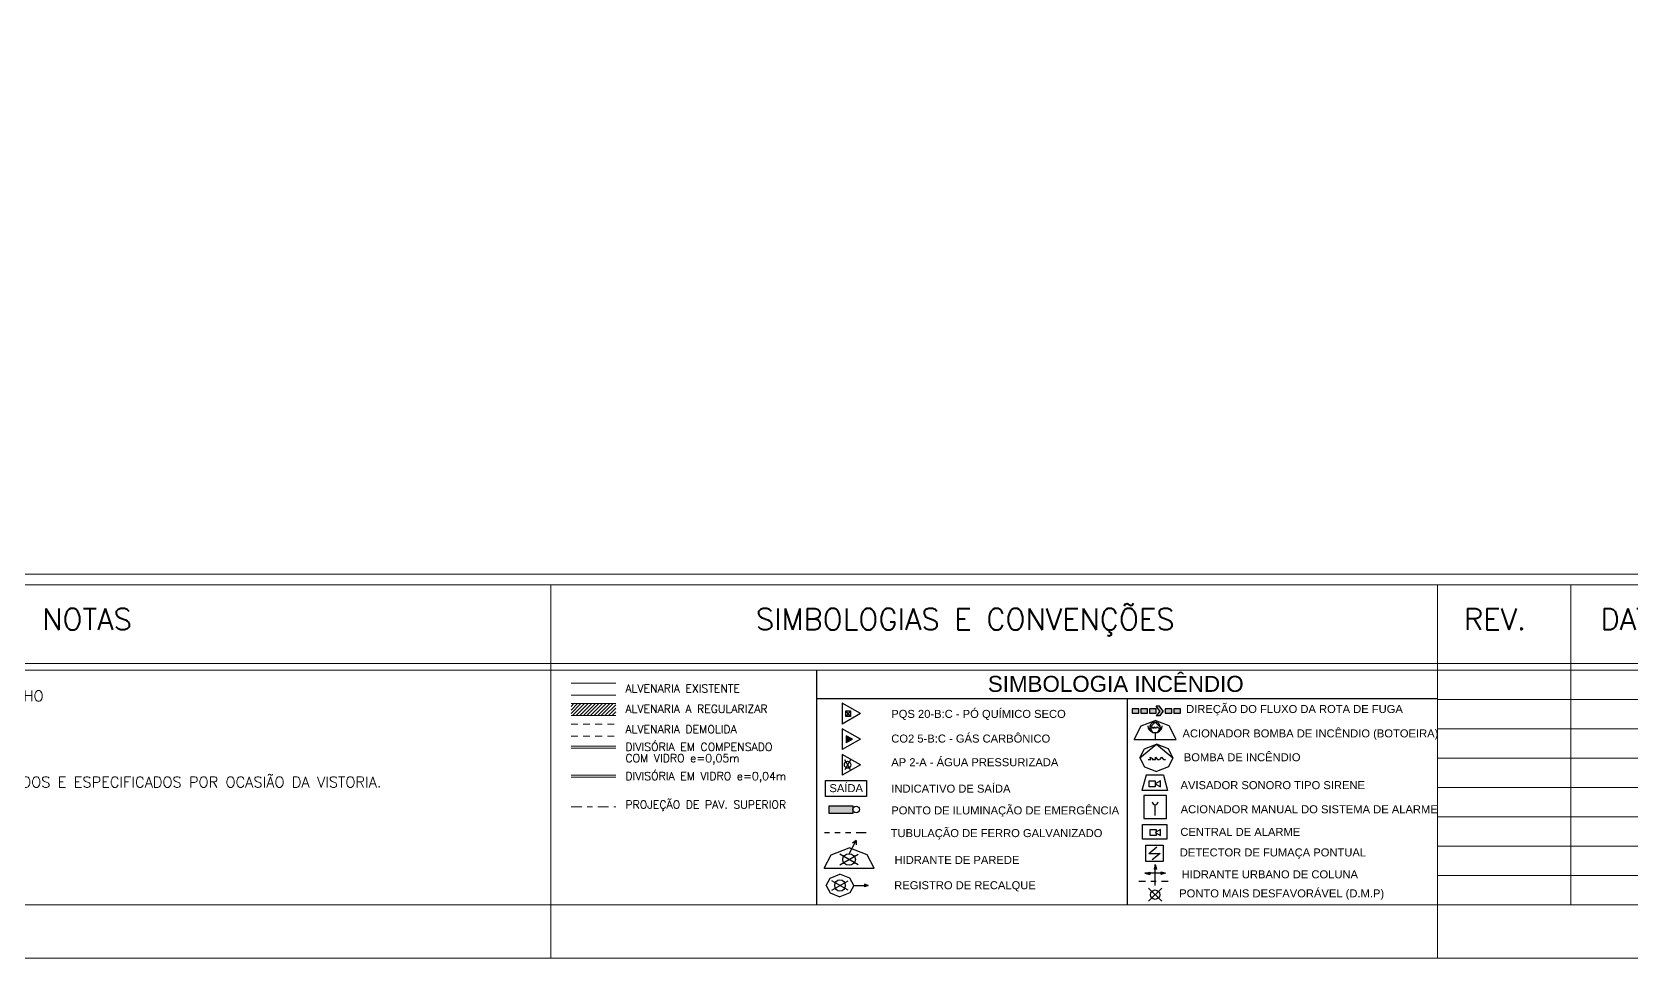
# Model space of a CAD drawing. Header units: millimetres. Extents: x 521 to 1055, y 261 to 520.
# Drawn here: x 824.63 to 854.61, y 435.88 to 453.25 of the extents above; entities that cross this region are included whole.
import ezdxf

# ---------------------------------------------------------------- set-up
doc = ezdxf.new("R2010")
doc.units = ezdxf.units.MM
for name, pattern in [('BORDER', [44.45, 12.7, -6.35, 12.7, -6.35, 0, -6.35]), ('CONTINU', [0]), ('DASHDOT', [1, 0.5, -0.25, 0, -0.25]), ('DIVIDE2', [15.875, 6.35, -3.175, 0, -3.175, 0, -3.175]), ('HIDDEN', [9.525, 6.35, -3.175])]:
    doc.linetypes.add(name, pattern=pattern)
doc.layers.add('0.1', color=8, linetype='Continuous', lineweight=13)
doc.layers.add('ppci', color=8, linetype='Continuous')
doc.styles.add('80X50', font='romans.shx')
doc.styles.add('ARCHISTUDIOPADRÃO', font='arial.ttf', dxfattribs={"height": 0.02})
doc.styles.add('ROMANS', font='romans')
doc.styles.add('STYLE1', font='sanss___.ttf')

msp = doc.modelspace()

# ---------------------------------------------------------------- hatches: boundary and pattern name
at = {"layer": '0.1'}
h = msp.add_hatch(dxfattribs=at)
h.set_pattern_fill('ANSI31', color=8, scale=0.015, style=0)
h.set_pattern_definition([(45, (411.37212, 110.321237), (-0.0336759605, 0.0336759605), [])])
h.paths.add_polyline_path([(835.57407, 440.65428), (834.73343, 440.65428), (834.73343, 440.42928), (835.57407, 440.42928)])
at = {"layer": 'ppci', "linetype": 'Continuous'}
h = msp.add_hatch(color=10, dxfattribs=at)
h.paths.add_polyline_path([(845.37758, 440.47656), (845.37758, 440.55586), (845.25412, 440.55586), (845.25412, 440.47656)])
h.paths.add_polyline_path([(845.41605, 440.55586), (845.41605, 440.47656), (845.5395, 440.47656), (845.5395, 440.55586)])
h.paths.add_polyline_path([(845.57798, 440.47656), (845.70143, 440.47656), (845.70143, 440.55586), (845.57798, 440.55586)])
h.paths.add_polyline_path([(845.76831, 440.60743), (845.70324, 440.60743), (845.77207, 440.51621), (845.70324, 440.425), (845.76831, 440.425), (845.83714, 440.51621)])
h.paths.add_polyline_path([(845.87228, 440.55586), (845.87228, 440.47656), (845.99573, 440.47656), (845.99573, 440.55586)])
h.paths.add_polyline_path([(846.15766, 440.55586), (846.03421, 440.55586), (846.03421, 440.47656), (846.15766, 440.47656)])
at = {"layer": 'ppci'}
for points in [[(840.0074, 439.98772), (839.89465, 440.05282), (839.89465, 439.92263)], [(840.01939, 438.59769), (840.01939, 438.74019), (839.57086, 438.74019), (839.57086, 438.59769)]]:
    msp.add_hatch(color=10, dxfattribs=at).paths.add_polyline_path(points)
h = msp.add_hatch(color=10, dxfattribs=at)
h.paths.add_polyline_path([(845.58292, 437.47361), (845.58292, 437.49632), (845.49275, 437.47361)])
h.paths.add_polyline_path([(845.49275, 437.47361), (845.58292, 437.45091), (845.58292, 437.47361)])
h = msp.add_hatch(color=10, dxfattribs=at)
h.paths.add_polyline_path([(845.68641, 437.55052), (845.70911, 437.55052), (845.68641, 437.64069)])
h.paths.add_polyline_path([(845.68641, 437.64069), (845.6637, 437.55052), (845.68641, 437.55052)])
h = msp.add_hatch(color=10, dxfattribs=at)
h.paths.add_polyline_path([(845.78989, 437.47361), (845.78989, 437.49632), (845.88006, 437.47361)])
h.paths.add_polyline_path([(845.88006, 437.47361), (845.78989, 437.45091), (845.78989, 437.47361)])
at = {"layer": 'ppci', "linetype": 'Continuous'}
h = msp.add_hatch(color=10, dxfattribs=at)
h.paths.add_polyline_path([(840.30645, 437.24419), (840.23545, 437.27013), (840.23545, 437.24419)])
h.paths.add_polyline_path([(840.30645, 437.24419), (840.23545, 437.24419), (840.23545, 437.21826)])

# ---------------------------------------------------------------- linework, layer by layer
at = {"layer": '0.1', "color": 8}
for p, q in [((834.35668, 442.88495), (834.35668, 435.88495)), ((850.97668, 442.88495), (850.97668, 435.88495)), ((853.47668, 442.88495), (853.47668, 436.88495)), ((817.73668, 441.40495), (867.59668, 441.40495)), ((817.73668, 441.28495), (867.59668, 441.28495)), ((834.73343, 441.03696), (835.57407, 441.03696)), ((834.73343, 440.81196), (835.57407, 440.81196)), ((850.97668, 440.73495), (867.59668, 440.73495)), ((834.73343, 440.65428), (835.57407, 440.65428)), ((834.73343, 440.42928), (835.57407, 440.42928)), ((850.97668, 440.18495), (900.73668, 440.18495)), ((850.97668, 439.63495), (867.59668, 439.63495)), ((850.97668, 439.08495), (900.73668, 439.08495)), ((850.97668, 438.53495), (867.59668, 438.53495)), ((850.97668, 437.98495), (900.73668, 437.98495)), ((850.97668, 437.43495), (867.59668, 437.43495))]:
    msp.add_line(p, q, dxfattribs=at)
at = {"layer": '0.1', "color": 8, "linetype": 'CONTINU', "lineweight": -2}
for p, q in [((839.34005, 436.88495), (839.34005, 441.28495)), ((850.97668, 440.74281), (839.34005, 440.74281)), ((845.15837, 440.74281), (845.15837, 436.88495))]:
    msp.add_line(p, q, dxfattribs=at)
at = {"layer": '0.1', "color": 8, "linetype": 'HIDDEN', "ltscale": 0.02}
for p, q in [((834.73343, 440.27159), (835.57407, 440.27159)), ((834.73343, 440.04659), (835.57407, 440.04659))]:
    msp.add_line(p, q, dxfattribs=at)
at = {"layer": '0.1', "color": 8, "linetype": 'Continuous', "ltscale": 0.02}
for p, q in [((834.73343, 439.85892), (835.57407, 439.85892)), ((834.73343, 439.82142), (835.57407, 439.82142)), ((834.73343, 439.31102), (835.57407, 439.31102)), ((834.73343, 439.27352), (835.57407, 439.27352))]:
    msp.add_line(p, q, dxfattribs=at)
at = {"layer": '0.1', "color": 8, "linetype": 'DASHDOT', "ltscale": 0.4}
msp.add_line((834.73343, 438.72017), (835.57407, 438.72017), dxfattribs=at)
at = {"layer": '0.1', "color": 8}
for points in [[(917.35668, 519.88495), (791.15229, 519.88495), (791.15229, 435.88495), (917.35668, 435.88495)], [(793.65229, 436.88495), (793.65229, 518.88495), (916.35668, 518.88495), (916.35668, 436.88495)]]:
    msp.add_lwpolyline(points, close=True, dxfattribs=at)
msp.add_lwpolyline([(900.53668, 517.68495, 0.41421356), (899.53668, 518.68495), (794.85229, 518.68495, 0.41421356), (793.85229, 517.68495), (793.85229, 444.08495, 0.41421356), (794.85229, 443.08495), (899.53668, 443.08495, 0.41421356), (900.53668, 444.08495)], format="xyb", close=True, dxfattribs=at)
msp.add_lwpolyline([(793.65229, 442.88495), (916.35668, 442.88495)], dxfattribs=at)
at = {"layer": 'ppci', "color": 10, "linetype": 'Continuous'}
for p, q in [((839.81965, 440.66226), (839.81965, 440.27226)), ((840.1574, 440.46726), (839.81965, 440.66226)), ((840.1574, 440.46726), (839.81965, 440.27226)), ((845.77207, 440.51621), (845.70324, 440.60743)), ((845.76831, 440.60743), (845.70324, 440.60743)), ((845.77207, 440.51621), (845.70324, 440.425)), ((845.76831, 440.425), (845.70324, 440.425)), ((845.83714, 440.51621), (845.76831, 440.60743)), ((845.83714, 440.51621), (845.76831, 440.425)), ((839.81965, 440.18272), (839.81965, 439.79272)), ((840.1574, 439.98772), (839.81965, 440.18272)), ((845.28989, 439.98458), (845.42058, 440.23554)), ((845.42058, 440.23554), (845.68316, 440.33771)), ((845.94574, 440.23554), (845.68316, 440.33771)), ((846.07643, 439.98458), (845.94574, 440.23554)), ((840.1574, 439.98772), (839.81965, 439.79272)), ((839.89465, 440.05282), (839.89465, 439.92263)), ((840.0074, 439.98772), (839.89465, 440.05282)), ((840.0074, 439.98772), (839.89465, 439.92263)), ((845.28989, 439.98458), (846.07643, 439.98458)), ((845.39589, 439.63896), (845.48284, 439.80592)), ((845.48284, 439.80592), (845.70742, 439.89331)), ((845.932, 439.80592), (845.70742, 439.89331)), ((846.01895, 439.63896), (845.932, 439.80592)), ((839.81965, 439.70318), (839.81965, 439.31318)), ((840.1574, 439.50818), (839.81965, 439.70318)), ((840.1574, 439.50818), (839.81965, 439.31318)), ((845.39589, 439.63896), (845.48284, 439.472)), ((846.01895, 439.63896), (845.932, 439.472)), ((845.5172, 439.31183), (845.43692, 439.02795)), ((845.48284, 439.472), (845.70742, 439.38461)), ((845.83832, 439.31183), (845.5172, 439.31183)), ((845.932, 439.472), (845.70742, 439.38461)), ((845.83832, 439.31183), (845.9186, 439.02795)), ((845.9186, 439.02795), (845.43692, 439.02795)), ((845.68541, 438.55853), (845.68541, 438.7589)), ((839.94615, 437.84058), (840.07909, 438.09024)), ((840.07909, 438.09024), (840.00992, 438.04011)), ((840.07909, 438.09024), (840.0761, 438.00487)), ((839.47788, 437.5714), (839.60857, 437.82236)), ((839.60857, 437.82236), (839.94615, 437.95372)), ((839.77568, 437.63431), (840.11674, 437.83122)), ((840.11624, 437.63453), (839.77578, 437.83109)), ((840.28373, 437.82236), (839.94615, 437.95372)), ((840.41442, 437.5714), (840.28373, 437.82236)), ((845.56695, 437.84623), (845.71581, 437.96816)), ((845.56695, 437.84623), (845.77804, 437.84623)), ((845.77804, 437.84623), (845.62918, 437.72431)), ((839.47788, 437.5714), (840.41442, 437.5714)), ((839.58953, 437.38231), (839.77532, 437.45461)), ((839.96112, 437.38231), (839.77532, 437.45461)), ((839.5176, 437.24419), (839.58953, 437.38231)), ((839.5176, 437.24419), (839.58953, 437.10607)), ((839.58953, 437.10607), (839.77532, 437.03378)), ((839.62014, 437.15462), (839.9305, 437.33381)), ((839.93005, 437.15482), (839.62022, 437.3337)), ((839.96112, 437.10607), (839.77532, 437.03378)), ((840.03305, 437.24419), (839.96112, 437.38231)), ((840.03305, 437.24419), (839.96112, 437.10607)), ((840.03305, 437.24419), (840.30645, 437.24419)), ((840.30645, 437.24419), (840.23545, 437.27013)), ((840.23545, 437.27013), (840.23545, 437.21826)), ((840.30645, 437.24419), (840.23545, 437.21826))]:
    msp.add_line(p, q, dxfattribs=at)
at = {"layer": 'ppci', "color": 10}
for p, q in [((839.97106, 440.52064), (839.88659, 440.41389)), ((839.97106, 440.41389), (839.88659, 440.52064)), ((845.68316, 440.30716), (845.58313, 440.20713)), ((845.58313, 440.20713), (845.64149, 440.10709)), ((845.61139, 440.19979), (845.63433, 440.19979)), ((845.63433, 440.19979), (845.62954, 440.21896)), ((845.62954, 440.21896), (845.64739, 440.20835)), ((845.72483, 440.10709), (845.64149, 440.10709)), ((845.64739, 440.20835), (845.64425, 440.19979)), ((845.64425, 440.19979), (845.67227, 440.19979)), ((845.67227, 440.19979), (845.67227, 440.21896)), ((845.67227, 440.21896), (845.6895, 440.19979)), ((845.7832, 440.20713), (845.68316, 440.30716)), ((845.68316, 440.10709), (845.68316, 439.98458)), ((845.6895, 440.19979), (845.7072, 440.19979)), ((845.72443, 440.21896), (845.7072, 440.19979)), ((845.72443, 440.21896), (845.74166, 440.19979)), ((845.7832, 440.20713), (845.72483, 440.10709)), ((845.74166, 440.19979), (845.75915, 440.19979)), ((845.39589, 439.63896), (845.70742, 439.89331)), ((845.70742, 439.89331), (846.01895, 439.63896)), ((839.97327, 439.41348), (839.86388, 439.60295)), ((839.97315, 439.60267), (839.86395, 439.41353)), ((845.55303, 439.60719), (845.60401, 439.60719)), ((845.59335, 439.64978), (845.63302, 439.62621)), ((845.60401, 439.60719), (845.59335, 439.64978)), ((845.63302, 439.62621), (845.62605, 439.60719)), ((845.62605, 439.60719), (845.6883, 439.60719)), ((845.6883, 439.60719), (845.6883, 439.64978)), ((845.6883, 439.64978), (845.72659, 439.60719)), ((845.72659, 439.60719), (845.76594, 439.60719)), ((845.80423, 439.64978), (845.76594, 439.60719)), ((845.80423, 439.64978), (845.84252, 439.60719)), ((845.84252, 439.60719), (845.88138, 439.60719)), ((845.7848, 439.20907), (845.68351, 439.15271)), ((845.7848, 439.09636), (845.7848, 439.20907)), ((845.68351, 439.15271), (845.7848, 439.09636)), ((845.7846, 438.29651), (845.68331, 438.24015)), ((845.7846, 438.1838), (845.7846, 438.29651)), ((845.68331, 438.24015), (845.7846, 438.1838)), ((845.49275, 437.47361), (845.58292, 437.49632)), ((845.88006, 437.47361), (845.49275, 437.47361)), ((845.49275, 437.47361), (845.58292, 437.45091)), ((845.58292, 437.49632), (845.58292, 437.45091)), ((845.68641, 437.64069), (845.6637, 437.55052)), ((845.70911, 437.55052), (845.6637, 437.55052)), ((845.68641, 437.24252), (845.68641, 437.64069)), ((845.68641, 437.64069), (845.70911, 437.55052)), ((845.88006, 437.47361), (845.78989, 437.49632)), ((845.78989, 437.49632), (845.78989, 437.45091)), ((845.88006, 437.47361), (845.78989, 437.45091)), ((845.80717, 436.94873), (845.55909, 437.19681)), ((845.55909, 436.94873), (845.80717, 437.19681))]:
    msp.add_line(p, q, dxfattribs=at)
at = {"layer": 'ppci', "color": 12, "linetype": 'DIVIDE2', "ltscale": 0.03}
msp.add_line((840.26726, 438.23117), (839.48633, 438.23117), dxfattribs=at)
at = {"layer": 'ppci', "color": 10, "linetype": 'DASHDOT', "ltscale": 0.25}
msp.add_line((845.38101, 437.32711), (845.99181, 437.32711), dxfattribs=at)
at = {"layer": 'ppci', "color": 10}
for points in [[(839.88659, 440.52064), (839.97106, 440.52064), (839.97106, 440.41389), (839.88659, 440.41389)], [(845.57072, 439.20907), (845.68351, 439.20907), (845.68351, 439.09636), (845.57072, 439.09636)], [(839.57086, 438.59769), (839.57086, 438.74019), (840.01939, 438.74019), (840.01939, 438.59769)]]:
    msp.add_lwpolyline(points, close=True, dxfattribs=at)
at = {"layer": 'ppci', "color": 10, "linetype": 'Continuous'}
for points in [[(845.37758, 440.55586), (845.25412, 440.55586), (845.25412, 440.47656), (845.37758, 440.47656)], [(845.5395, 440.55586), (845.41605, 440.55586), (845.41605, 440.47656), (845.5395, 440.47656)], [(845.70143, 440.55586), (845.57798, 440.55586), (845.57798, 440.47656), (845.70143, 440.47656)], [(845.99573, 440.55586), (845.87228, 440.55586), (845.87228, 440.47656), (845.99573, 440.47656)], [(846.15766, 440.55586), (846.03421, 440.55586), (846.03421, 440.47656), (846.15766, 440.47656)], [(839.50489, 439.21082), (840.27371, 439.21082), (840.27371, 438.9129), (839.50489, 438.9129)], [(845.47195, 438.50261), (845.89888, 438.50261), (845.89888, 438.92954), (845.47195, 438.92954)], [(845.4503, 438.38885), (845.90507, 438.38885), (845.90507, 438.11251), (845.4503, 438.11251)], [(845.50758, 437.99808), (845.83741, 437.99808), (845.83741, 437.69439), (845.50758, 437.69439)]]:
    msp.add_lwpolyline(points, close=True, dxfattribs=at)
at = {"layer": 'ppci', "color": 10}
msp.add_lwpolyline([(845.70145, 438.23006), (845.70145, 438.1838), (845.58865, 438.1838), (845.58865, 438.29651), (845.70145, 438.29651), (845.70145, 438.25024)], dxfattribs=at)
for centre, radius in [((840.08057, 438.66894), 0.06117), ((845.68313, 437.07277), 0.08771)]:
    msp.add_circle(centre, radius, dxfattribs=at)
for centre, radius, start, end in [((845.67261, 440.23747), 0.12364, 180.814811, 251.768157), ((845.68316, 440.20713), 0.10003, 299.48079, 240.51921), ((845.69371, 440.23747), 0.12364, 288.231843, 359.185189)]:
    msp.add_arc(centre, radius, start, end, dxfattribs=at)
at = {"layer": 'ppci', "color": 10, "linetype": 'Continuous'}
msp.add_arc((845.68541, 438.81459), 0.05569, 180, 0, dxfattribs=at)
at = {"layer": 'ppci', "color": 10}
msp.add_ellipse((839.9186, 439.50818), major_axis=(0, -0.06606), ratio=0.90709532, dxfattribs=at)
at = {"layer": 'ppci', "color": 10, "linetype": 'Continuous'}
for centre, major_axis in [((839.94615, 437.73273), (-0.1189, 0)), ((839.77535, 437.24416), (0, -0.1082))]:
    msp.add_ellipse(centre, major_axis=major_axis, ratio=0.90709532, dxfattribs=at)

# ---------------------------------------------------------------- texts
at = {"layer": '0.1', "color": 8}
for s, height, style, p in [('SIMBOLOGIAS E CONVENÇÕES', 0.4, 'ROMANS', (838.19868, 442.03657)), ('NOTAS', 0.4, 'ROMANS', (824.81946, 442.03657)), ('REV.', 0.4, 'ROMANS', (851.47486, 442.03657)), ('DATA', 0.4, 'ROMANS', (854.03235, 442.03657)), ('ALVENARIA EXISTENTE', 0.15, '80X50', (835.7519, 440.86372)), ('- AS COTAS PREVELECEM SOBRE O DESENHO', 0.2, 'ROMANS', (818.63025, 440.69932)), ('ALVENARIA A REGULARIZAR', 0.15, '80X50', (835.7519, 440.48103)), ('ALVENARIA DEMOLIDA', 0.15, '80X50', (835.7519, 440.09835)), ('DIVISÓRIA EM COMPENSADO', 0.15, '80X50', (835.7519, 439.76853)), ('COM VIDRO e=0,05m', 0.15, '80X50', (835.7519, 439.55685)), ('- OS EXTINTORES DAS LOJAS SERÃO LOCADOS E ESPECIFICADOS POR OCASIÃO DA VISTORIA.', 0.2, 'ROMANS', (818.63025, 439.08265)), ('DIVISÓRIA EM VIDRO e=0,04m', 0.15, '80X50', (835.7519, 439.22063)), ('PROJEÇÃO DE PAV. SUPERIOR', 0.15, '80X50', (835.7519, 438.68703))]:
    msp.add_text(s, height=height, dxfattribs=dict(at, style=style)).set_placement(p)
at = {"layer": 'ppci', "color": 10, "style": 'STYLE1'}
for s, height, p in [('SIMBOLOGIA INCÊNDIO', 0.3, (842.54747, 440.87529)), ('PQS 20-B:C - PÓ QUÍMICO SECO', 0.15, (840.73731, 440.38724)), ('DIREÇÃO DO FLUXO DA ROTA DE FUGA', 0.15, (846.26535, 440.47888)), ('CO2 5-B:C - GÁS CARBÔNICO', 0.15, (840.73731, 439.92458)), ('AP 2-A - ÁGUA PRESSURIZADA', 0.15, (840.73731, 439.48109)), ('INDICATIVO DE SAÍDA', 0.15, (840.73731, 438.98602)), ('PONTO DE ILUMINAÇÃO DE EMERGÊNCIA', 0.15, (840.73731, 438.57778)), ('TUBULAÇÃO DE FERRO GALVANIZADO', 0.15, (840.72608, 438.15227)), ('HIDRANTE DE PAREDE', 0.15, (840.79901, 437.64885)), ('REGISTRO DE RECALQUE', 0.15, (840.79251, 437.17484))]:
    msp.add_text(s, height=height, dxfattribs=at).set_placement(p)
at = {"layer": 'ppci', "color": 10, "linetype": 'BORDER', "style": 'ARCHISTUDIOPADRÃO'}
for s, height, p in [('ACIONADOR BOMBA DE INCÊNDIO (BOTOEIRA)', 0.15, (846.19724, 440.02175)), ('BOMBA DE INCÊNDIO', 0.15, (846.22161, 439.57403)), ('AVISADOR SONORO TIPO SIRENE', 0.15, (846.1606, 439.05143)), ('SAÍDA', 0.15, (839.57749, 438.9954)), ('ACIONADOR MANUAL DO SISTEMA DE ALARME', 0.15, (846.16267, 438.59893)), ('CENTRAL DE ALARME', 0.15, (846.15722, 438.17468)), ('DETECTOR DE FUMAÇA PONTUAL', 0.15, (846.14604, 437.79002)), ('HIDRANTE URBANO DE COLUNA', 0.1500375, (846.18027, 437.37887)), ('PONTO MAIS DESFAVORÁVEL (D.M.P)', 0.1500375, (846.13513, 437.022))]:
    msp.add_text(s, height=height, dxfattribs=at).set_placement(p)

doc.saveas('drawing.dxf')
